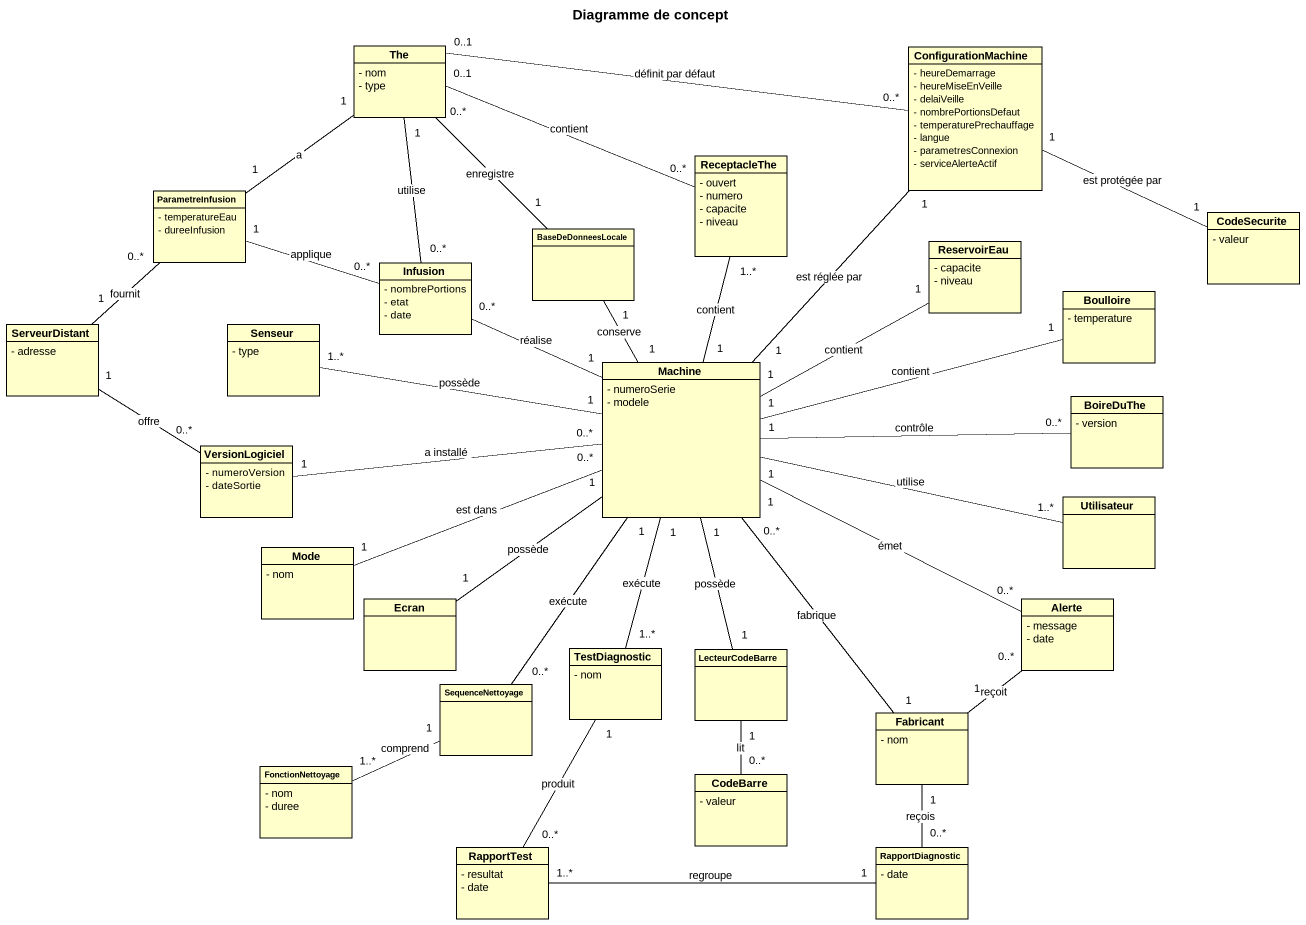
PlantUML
@startuml
title Diagramme de concept
hide circle
hide empty members
skinparam classAttributeIconSize 0
class The {
  - nom
  - type
}
class ConfigurationMachine {
  - heureDemarrage
  - heureMiseEnVeille
  - delaiVeille
  - nombrePortionsDefaut
  - temperaturePrechauffage
  - langue
  - parametresConnexion
  - serviceAlerteActif
}
class ReceptacleThe {
  - ouvert
  - numero
  - capacite
  - niveau
}
class ParametreInfusion {
  - temperatureEau
  - dureeInfusion
}
class BaseDeDonneesLocale
class ReservoirEau {
  - capacite
  - niveau
}
class CodeSecurite {
  - valeur
}
class Infusion {
  - nombrePortions
  - etat
  - date
}
class Boulloire {
  - temperature
}
class ServeurDistant {
  - adresse
}
class Senseur {
  - type
}
class Machine {
  - numeroSerie
  - modele
}
class BoireDuThe {
  - version
}
class VersionLogiciel {
  - numeroVersion
  - dateSortie
}
class Utilisateur
class Mode {
  - nom
}
class Ecran
class Alerte {
  - message
  - date
}
class TestDiagnostic {
  - nom
}
class LecteurCodeBarre
class SequenceNettoyage
class Fabricant {
  - nom
}
class FonctionNettoyage {
  - nom
  - duree
}
class CodeBarre {
  - valeur
}
class RapportTest {
  - resultat
  - date
}
class RapportDiagnostic {
  - date
}
The "1" -- "1" ParametreInfusion : a
ConfigurationMachine "0..*" -left- "0..1" The : définit par défaut
ConfigurationMachine "1" -right- "1" CodeSecurite : est protégée par
ReceptacleThe "0..*" -left- "0..1" The : contient
BaseDeDonneesLocale "1" -up- "0..*" The : enregistre
BaseDeDonneesLocale "1" -- "1" Machine : conserve
Infusion "0..*" -up- "1" The : utilise
Infusion "0..*" -left- "1" ParametreInfusion : applique
Boulloire "1" -left- "1" Machine : contient
ServeurDistant "1" -up- "0..*" ParametreInfusion : fournit
ServeurDistant "1" -- "0..*" VersionLogiciel : offre
Machine "1" -up- "1" ConfigurationMachine : est réglée par
Machine "1" -up- "1..*" ReceptacleThe : contient
Machine "1" -right- "1" ReservoirEau : contient
Machine "1" -left- "0..*" Infusion : réalise
Machine "1" -left- "1..*" Senseur : possède
Machine "0..*" -left- "1" VersionLogiciel : a installé
Machine "0..*" -left- "1" Mode : est dans
Machine "1" -- "1" Ecran : possède
Machine "1" -right- "0..*" Alerte : émet
Machine "1" -- "1..*" TestDiagnostic : exécute
Machine "1" -- "1" LecteurCodeBarre : possède
Machine "1" -- "0..*" SequenceNettoyage : exécute
BoireDuThe "0..*" -left- "1" Machine : contrôle
Utilisateur "1..*" -left- "1" Machine : utilise
TestDiagnostic "1" -- "0..*" RapportTest : produit
LecteurCodeBarre "1" -- "0..*" CodeBarre : lit
SequenceNettoyage "1" -left- "1..*" FonctionNettoyage : comprend
Fabricant "1" -up- "0..*" Machine : fabrique
Fabricant "1" -up- "0..*" Alerte : reçoit
Fabricant "1" -- "0..*" RapportDiagnostic : reçois
RapportDiagnostic "1" -left- "1..*" RapportTest : regroupe
@enduml
